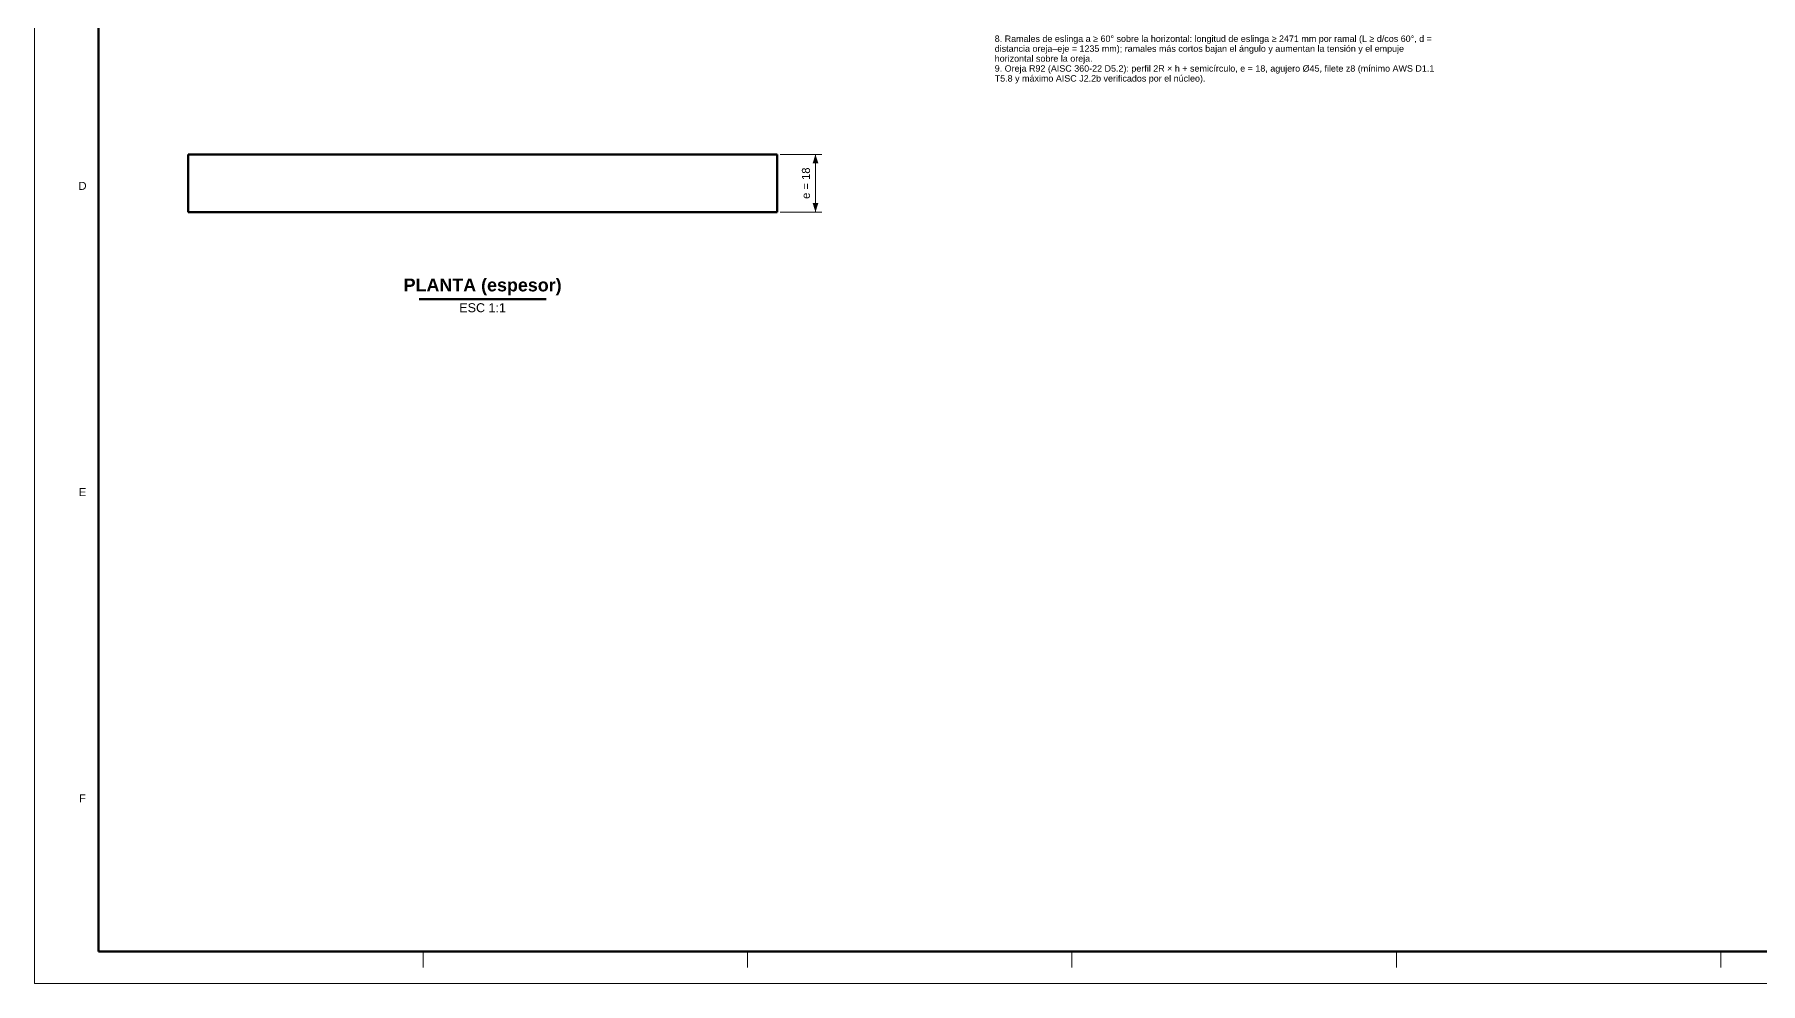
# Model space of a CAD drawing. Header units: millimetres. Extents: x 0 to 841, y 0 to 594.
# Drawn here: x 0 to 539, y 0 to 296 of the extents above; entities that cross this region are included whole.
import ezdxf
from ezdxf.enums import TextEntityAlignment as Align

# ---------------------------------------------------------------- set-up
doc = ezdxf.new("R2010")
doc.units = ezdxf.units.MM
for name, color, linetype, lineweight in [('COTA', 7, 'CONTINUOUS', 18), ('FINA', 7, 'CONTINUOUS', 18), ('MARCO', 7, 'CONTINUOUS', 70), ('TXT', 7, 'CONTINUOUS', 25), ('VIS', 7, 'CONTINUOUS', 50)]:
    doc.layers.add(name, color=color, linetype=linetype, lineweight=lineweight)
doc.styles.add('STD', font='LiberationSans-Regular.ttf')
doc.styles.add('STDB', font='LiberationSans-Bold.ttf')

msp = doc.modelspace()

# ---------------------------------------------------------------- linework, layer by layer
at = {"layer": 'COTA'}
for p, q in [((233, 259), (246, 259)), ((244, 241), (244, 259)), ((233, 241), (246, 241))]:
    msp.add_line(p, q, dxfattribs=at)
for points in [[(244, 259), (243.1, 256.2), (244.9, 256.2)], [(244, 241), (244.9, 243.8), (243.1, 243.8)]]:
    msp.add_solid(points, dxfattribs=at)
at = {"layer": 'FINA'}
for p, q in [((121.38, 10), (121.38, 5)), ((222.75, 10), (222.75, 5)), ((324.12, 10), (324.12, 5)), ((425.5, 10), (425.5, 5)), ((526.88, 10), (526.88, 5))]:
    msp.add_line(p, q, dxfattribs=at)
msp.add_lwpolyline([(0, 0), (841, 0), (841, 594), (0, 594)], close=True, dxfattribs=at)
at = {"layer": 'MARCO'}
msp.add_lwpolyline([(20, 10), (831, 10), (831, 584), (20, 584)], close=True, dxfattribs=at)
at = {"layer": 'VIS'}
msp.add_line((120.16, 213.8), (159.84, 213.8), dxfattribs=at)
for points in [[(48, 241), (48, 259)], [(232, 259), (231.4, 259), (230.8, 259), (230.2, 259), (229.59, 259), (228.99, 259), (228.39, 259), (227.79, 259), (227.19, 259), (226.59, 259), (225.99, 259), (225.39, 259), (224.78, 259), (224.18, 259), (223.58, 259), (222.98, 259), (222.38, 259), (221.78, 259), (221.18, 259), (220.58, 259), (219.97, 259), (219.37, 259), (218.77, 259), (218.17, 259), (217.57, 259), (216.97, 259), (216.37, 259), (215.76, 259), (215.16, 259), (214.56, 259), (213.96, 259), (213.36, 259), (212.76, 259), (212.16, 259), (211.56, 259), (210.95, 259), (210.35, 259), (209.75, 259), (209.15, 259), (208.55, 259), (207.95, 259), (207.35, 259), (206.75, 259), (206.14, 259), (205.54, 259), (204.94, 259), (204.34, 259), (203.74, 259), (203.14, 259), (202.54, 259), (201.93, 259), (201.33, 259), (200.73, 259), (200.13, 259), (199.53, 259), (198.93, 259), (198.33, 259), (197.73, 259), (197.12, 259), (196.52, 259), (195.92, 259), (195.32, 259), (194.72, 259), (194.12, 259), (193.52, 259), (192.92, 259), (192.31, 259), (191.71, 259), (191.11, 259), (190.51, 259), (189.91, 259), (189.31, 259), (188.71, 259), (188.1, 259), (187.5, 259), (186.9, 259), (186.3, 259), (185.7, 259), (185.1, 259), (184.5, 259), (183.9, 259), (183.29, 259), (182.69, 259), (182.09, 259), (181.49, 259), (180.89, 259), (180.29, 259), (179.69, 259), (179.08, 259), (178.48, 259), (177.88, 259), (177.28, 259), (176.68, 259), (176.08, 259), (175.48, 259), (174.88, 259), (174.27, 259), (173.67, 259), (173.07, 259), (172.47, 259), (171.87, 259), (171.27, 259), (170.67, 259), (170.07, 259), (169.46, 259), (168.86, 259), (168.26, 259), (167.66, 259), (167.06, 259), (166.46, 259), (165.86, 259), (165.25, 259), (164.65, 259), (164.05, 259), (163.45, 259), (162.85, 259), (162.25, 259), (161.65, 259), (161.05, 259), (160.44, 259), (159.84, 259), (159.24, 259), (158.64, 259), (158.04, 259), (157.44, 259), (156.84, 259), (156.24, 259), (155.63, 259), (155.03, 259), (154.43, 259), (153.83, 259), (153.23, 259), (152.63, 259), (152.03, 259), (151.42, 259), (150.82, 259), (150.22, 259), (149.62, 259), (149.02, 259), (148.42, 259), (147.82, 259), (147.22, 259), (146.61, 259), (146.01, 259), (145.41, 259), (144.81, 259), (144.21, 259), (143.61, 259), (143.01, 259), (142.41, 259), (141.8, 259), (141.2, 259), (140.6, 259), (140, 259), (139.4, 259), (138.8, 259), (138.2, 259), (137.59, 259), (136.99, 259), (136.39, 259), (135.79, 259), (135.19, 259), (134.59, 259), (133.99, 259), (133.39, 259), (132.78, 259), (132.18, 259), (131.58, 259), (130.98, 259), (130.38, 259), (129.78, 259), (129.18, 259), (128.58, 259), (127.97, 259), (127.37, 259), (126.77, 259), (126.17, 259), (125.57, 259), (124.97, 259), (124.37, 259), (123.76, 259), (123.16, 259), (122.56, 259), (121.96, 259), (121.36, 259), (120.76, 259), (120.16, 259), (119.56, 259), (118.95, 259), (118.35, 259), (117.75, 259), (117.15, 259), (116.55, 259), (115.95, 259), (115.35, 259), (114.75, 259), (114.14, 259), (113.54, 259), (112.94, 259), (112.34, 259), (111.74, 259), (111.14, 259), (110.54, 259), (109.93, 259), (109.33, 259), (108.73, 259), (108.13, 259), (107.53, 259), (106.93, 259), (106.33, 259), (105.73, 259), (105.12, 259), (104.52, 259), (103.92, 259), (103.32, 259), (102.72, 259), (102.12, 259), (101.52, 259), (100.92, 259), (100.31, 259), (99.71, 259), (99.11, 259), (98.51, 259), (97.91, 259), (97.31, 259), (96.71, 259), (96.1, 259), (95.5, 259), (94.9, 259), (94.3, 259), (93.7, 259), (93.1, 259), (92.5, 259), (91.9, 259), (91.29, 259), (90.69, 259), (90.09, 259), (89.49, 259), (88.89, 259), (88.29, 259), (87.69, 259), (87.08, 259), (86.48, 259), (85.88, 259), (85.28, 259), (84.68, 259), (84.08, 259), (83.48, 259), (82.88, 259), (82.27, 259), (81.67, 259), (81.07, 259), (80.47, 259), (79.87, 259), (79.27, 259), (78.67, 259), (78.07, 259), (77.46, 259), (76.86, 259), (76.26, 259), (75.66, 259), (75.06, 259), (74.46, 259), (73.86, 259), (73.25, 259), (72.65, 259), (72.05, 259), (71.45, 259), (70.85, 259), (70.25, 259), (69.65, 259), (69.05, 259), (68.44, 259), (67.84, 259), (67.24, 259), (66.64, 259), (66.04, 259), (65.44, 259), (64.84, 259), (64.24, 259), (63.63, 259), (63.03, 259), (62.43, 259), (61.83, 259), (61.23, 259), (60.63, 259), (60.03, 259), (59.42, 259), (58.82, 259), (58.22, 259), (57.62, 259), (57.02, 259), (56.42, 259), (55.82, 259), (55.22, 259), (54.61, 259), (54.01, 259), (53.41, 259), (52.81, 259), (52.21, 259), (51.61, 259), (51.01, 259), (50.41, 259), (49.8, 259), (49.2, 259), (48.6, 259), (48, 259)], [(232, 259), (232, 241)], [(232, 241), (231.4, 241), (230.8, 241), (230.2, 241), (229.59, 241), (228.99, 241), (228.39, 241), (227.79, 241), (227.19, 241), (226.59, 241), (225.99, 241), (225.39, 241), (224.78, 241), (224.18, 241), (223.58, 241), (222.98, 241), (222.38, 241), (221.78, 241), (221.18, 241), (220.58, 241), (219.97, 241), (219.37, 241), (218.77, 241), (218.17, 241), (217.57, 241), (216.97, 241), (216.37, 241), (215.76, 241), (215.16, 241), (214.56, 241), (213.96, 241), (213.36, 241), (212.76, 241), (212.16, 241), (211.56, 241), (210.95, 241), (210.35, 241), (209.75, 241), (209.15, 241), (208.55, 241), (207.95, 241), (207.35, 241), (206.75, 241), (206.14, 241), (205.54, 241), (204.94, 241), (204.34, 241), (203.74, 241), (203.14, 241), (202.54, 241), (201.93, 241), (201.33, 241), (200.73, 241), (200.13, 241), (199.53, 241), (198.93, 241), (198.33, 241), (197.73, 241), (197.12, 241), (196.52, 241), (195.92, 241), (195.32, 241), (194.72, 241), (194.12, 241), (193.52, 241), (192.92, 241), (192.31, 241), (191.71, 241), (191.11, 241), (190.51, 241), (189.91, 241), (189.31, 241), (188.71, 241), (188.1, 241), (187.5, 241), (186.9, 241), (186.3, 241), (185.7, 241), (185.1, 241), (184.5, 241), (183.9, 241), (183.29, 241), (182.69, 241), (182.09, 241), (181.49, 241), (180.89, 241), (180.29, 241), (179.69, 241), (179.08, 241), (178.48, 241), (177.88, 241), (177.28, 241), (176.68, 241), (176.08, 241), (175.48, 241), (174.88, 241), (174.27, 241), (173.67, 241), (173.07, 241), (172.47, 241), (171.87, 241), (171.27, 241), (170.67, 241), (170.07, 241), (169.46, 241), (168.86, 241), (168.26, 241), (167.66, 241), (167.06, 241), (166.46, 241), (165.86, 241), (165.25, 241), (164.65, 241), (164.05, 241), (163.45, 241), (162.85, 241), (162.25, 241), (161.65, 241), (161.05, 241), (160.44, 241), (159.84, 241), (159.24, 241), (158.64, 241), (158.04, 241), (157.44, 241), (156.84, 241), (156.24, 241), (155.63, 241), (155.03, 241), (154.43, 241), (153.83, 241), (153.23, 241), (152.63, 241), (152.03, 241), (151.42, 241), (150.82, 241), (150.22, 241), (149.62, 241), (149.02, 241), (148.42, 241), (147.82, 241), (147.22, 241), (146.61, 241), (146.01, 241), (145.41, 241), (144.81, 241), (144.21, 241), (143.61, 241), (143.01, 241), (142.41, 241), (141.8, 241), (141.2, 241), (140.6, 241), (140, 241), (139.4, 241), (138.8, 241), (138.2, 241), (137.59, 241), (136.99, 241), (136.39, 241), (135.79, 241), (135.19, 241), (134.59, 241), (133.99, 241), (133.39, 241), (132.78, 241), (132.18, 241), (131.58, 241), (130.98, 241), (130.38, 241), (129.78, 241), (129.18, 241), (128.58, 241), (127.97, 241), (127.37, 241), (126.77, 241), (126.17, 241), (125.57, 241), (124.97, 241), (124.37, 241), (123.76, 241), (123.16, 241), (122.56, 241), (121.96, 241), (121.36, 241), (120.76, 241), (120.16, 241), (119.56, 241), (118.95, 241), (118.35, 241), (117.75, 241), (117.15, 241), (116.55, 241), (115.95, 241), (115.35, 241), (114.75, 241), (114.14, 241), (113.54, 241), (112.94, 241), (112.34, 241), (111.74, 241), (111.14, 241), (110.54, 241), (109.93, 241), (109.33, 241), (108.73, 241), (108.13, 241), (107.53, 241), (106.93, 241), (106.33, 241), (105.73, 241), (105.12, 241), (104.52, 241), (103.92, 241), (103.32, 241), (102.72, 241), (102.12, 241), (101.52, 241), (100.92, 241), (100.31, 241), (99.71, 241), (99.11, 241), (98.51, 241), (97.91, 241), (97.31, 241), (96.71, 241), (96.1, 241), (95.5, 241), (94.9, 241), (94.3, 241), (93.7, 241), (93.1, 241), (92.5, 241), (91.9, 241), (91.29, 241), (90.69, 241), (90.09, 241), (89.49, 241), (88.89, 241), (88.29, 241), (87.69, 241), (87.08, 241), (86.48, 241), (85.88, 241), (85.28, 241), (84.68, 241), (84.08, 241), (83.48, 241), (82.88, 241), (82.27, 241), (81.67, 241), (81.07, 241), (80.47, 241), (79.87, 241), (79.27, 241), (78.67, 241), (78.07, 241), (77.46, 241), (76.86, 241), (76.26, 241), (75.66, 241), (75.06, 241), (74.46, 241), (73.86, 241), (73.25, 241), (72.65, 241), (72.05, 241), (71.45, 241), (70.85, 241), (70.25, 241), (69.65, 241), (69.05, 241), (68.44, 241), (67.84, 241), (67.24, 241), (66.64, 241), (66.04, 241), (65.44, 241), (64.84, 241), (64.24, 241), (63.63, 241), (63.03, 241), (62.43, 241), (61.83, 241), (61.23, 241), (60.63, 241), (60.03, 241), (59.42, 241), (58.82, 241), (58.22, 241), (57.62, 241), (57.02, 241), (56.42, 241), (55.82, 241), (55.22, 241), (54.61, 241), (54.01, 241), (53.41, 241), (52.81, 241), (52.21, 241), (51.61, 241), (51.01, 241), (50.41, 241), (49.8, 241), (49.2, 241), (48.6, 241), (48, 241)]]:
    msp.add_lwpolyline(points, dxfattribs=at)

# ---------------------------------------------------------------- texts
at = {"layer": 'TXT', "style": 'STD'}
for s, p in [('8. Ramales de eslinga a ≥ 60° sobre la horizontal: longitud de eslinga ≥ 2471 mm por ramal (L ≥ d/cos 60°, d =', (300, 296.14)), ('distancia oreja–eje = 1235 mm); ramales más cortos bajan el ángulo y aumentan la tensión y el empuje', (300, 293.04)), ('9. Oreja R92 (AISC 360-22 D5.2): perfil 2R × h + semicírculo, e = 18, agujero Ø45, filete z8 (mínimo AWS D1.1', (300, 286.84)), ('horizontal sobre la oreja.', (300, 289.94)), ('T5.8 y máximo AISC J2.2b verificados por el núcleo).', (300, 283.74))]:
    msp.add_text(s, height=2, dxfattribs=at).set_placement(p, align=Align.TOP_LEFT)
msp.add_text('e = 18', height=2.5, rotation=90, dxfattribs=at).set_placement((243, 250), align=Align.BOTTOM_CENTER)
for s, p in [('D', (15, 249.17)), ('E', (15, 153.5)), ('F', (15, 57.83))]:
    msp.add_text(s, height=2.5, dxfattribs=at).set_placement(p, align=Align.MIDDLE_CENTER)
at = {"layer": 'TXT', "style": 'STDB'}
msp.add_text('PLANTA (espesor)', height=4, dxfattribs=at).set_placement((140, 215), align=Align.BOTTOM_CENTER)
at = {"layer": 'TXT', "style": 'STD'}
msp.add_text('ESC 1:1', height=2.8, dxfattribs=at).set_placement((140, 212.5), align=Align.TOP_CENTER)

doc.saveas('drawing.dxf')
